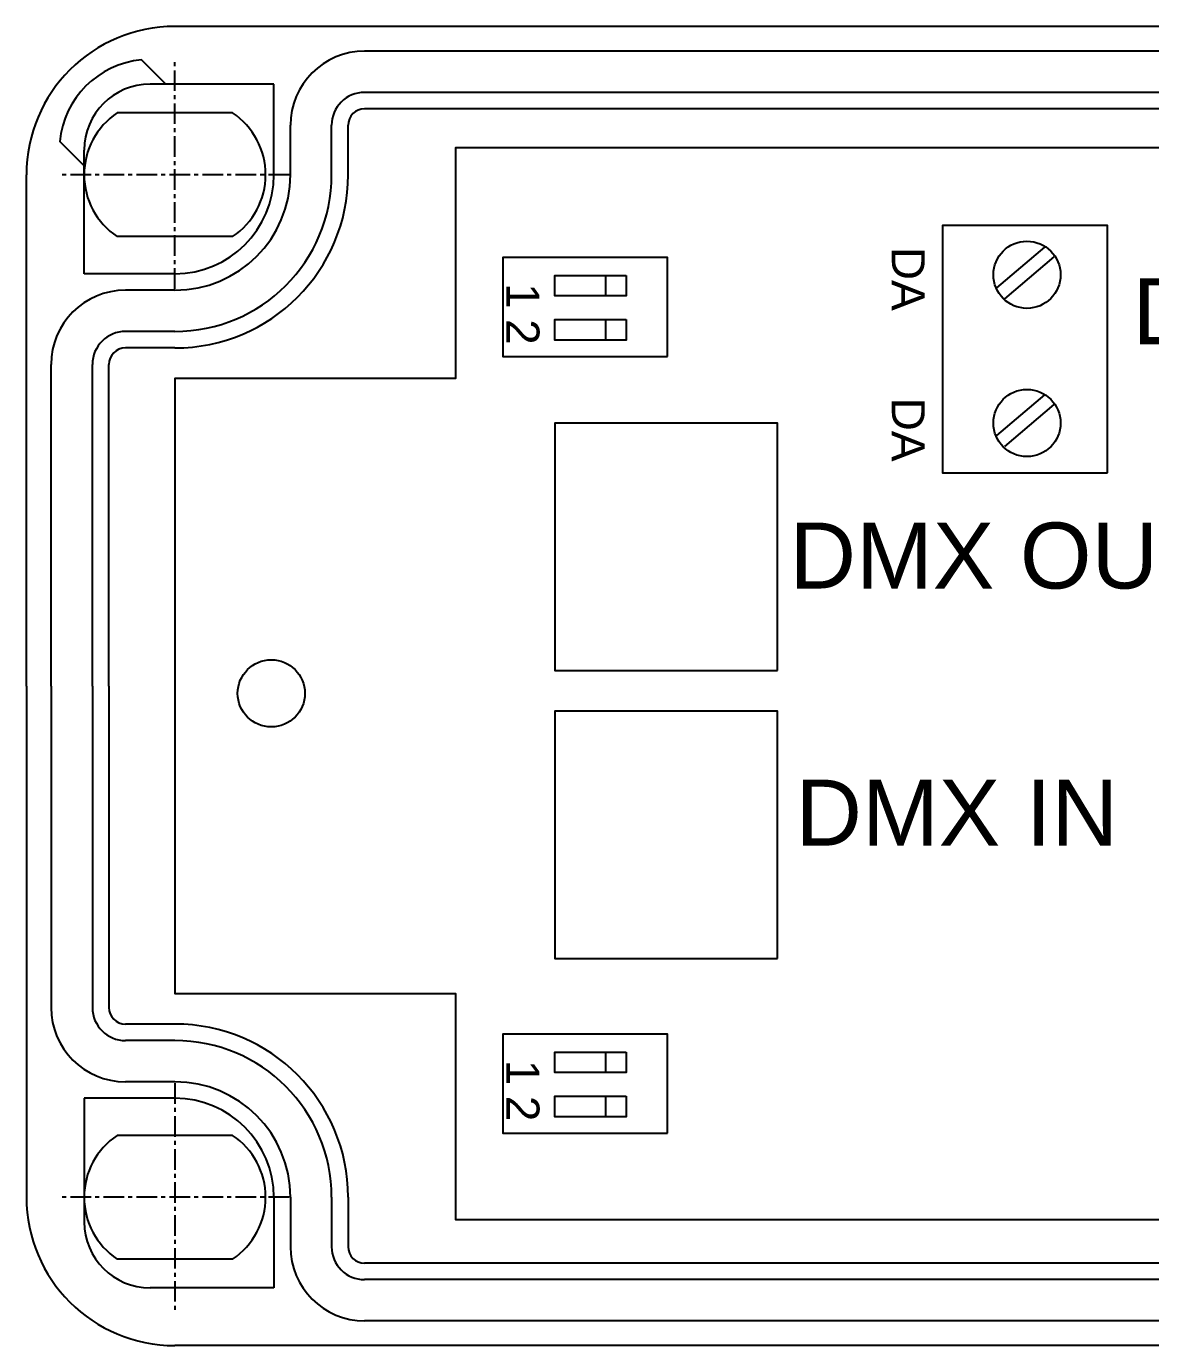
# Model space of a CAD drawing. Header units: millimetres. Extents: x -41 to 354635, y -6 to 309.
# Drawn here: x 404.7 to 472.8, y 174.5 to 254.5 of the extents above; entities that cross this region are included whole.
import ezdxf

# ---------------------------------------------------------------- set-up
doc = ezdxf.new("R2010")
doc.units = ezdxf.units.MM
for name, pattern in [('AGI32-Dot', [0.25, 0, -0.25]), ('BORDERX2', [3.5, 1, -0.5, 1, -0.5, 0, -0.5]), ('CENTER', [2, 1.25, -0.25, 0.25, -0.25])]:
    doc.linetypes.add(name, pattern=pattern)
doc.styles.get("Standard").update_dxf_attribs({"font": 'arial.ttf'})

# ---------------------------------------------------------------- blocks, each defined once
blk = doc.blocks.new('CF_SLAMMO_V5_IP67')
at = {"linetype": 'Continuous'}
for p, q in [((98.99999999999989, 58.64310474395757), (-17.00000000000011, 58.64310474395757)), ((98.99999999999989, 57.14310474395757), (-5.500000000000114, 57.14310474395757)), ((-17.55025200000011, 55.14310474395757), (-19.02512599999966, 56.61797874395756)), ((-11.00000000000011, 55.14310474395757), (-18.50000000000011, 55.14310474395757)), ((-11.00000000000011, 49.64310474395757), (-11.00000000000011, 55.14310474395757)), ((98.99999999999989, 54.64310474395757), (-5.500000000000114, 54.64310474395757)), ((98.99999999999989, 53.64310474395757), (-5.500000000000114, 53.64310474395757)), ((-13.50000000000011, 53.39310474395757), (-20.50000000000011, 53.39310474395757)), ((-10.00000000000011, 49.64310474395757), (-10.00000000000011, 52.64310474395757)), ((-7.500000000000114, 49.64310474395757), (-7.500000000000114, 52.64310474395757)), ((-6.500000000000114, 49.64310474395757), (-6.500000000000114, 52.64310474395757)), ((-22.50000000000011, 50.19335774395768), (-23.97487300000023, 51.66823174395768)), ((-22.50000000000011, 43.64310474395757), (-22.50000000000011, 51.14310474395757)), ((-26.00000000000011, 18.64310474395757), (-26.00000000000011, 49.64310474395757)), ((-13.50000000000011, 45.89310474395757), (-20.50000000000011, 45.89310474395757)), ((-17.00000000000011, 43.64310474395757), (-22.50000000000011, 43.64310474395757)), ((-17.00000000000011, 42.64310474395757), (-20.00000000000011, 42.64310474395757)), ((-17.00000000000011, 40.14310474395757), (-20.00000000000011, 40.14310474395757)), ((-17.00000000000011, 39.14310474395757), (-20.00000000000011, 39.14310474395757)), ((-24.50000000000011, 18.64310474395757), (-24.50000000000011, 38.14310474395757)), ((-22.00000000000011, 18.64310474395757), (-22.00000000000011, 38.14310474395757)), ((-21.00000000000011, 18.64310474395757), (-21.00000000000011, 38.14310474395757)), ((-26.00000000000011, 18.64310474395757), (-26.00000000000011, -12.35689525604232)), ((-24.50000000000011, 18.64310474395757), (-24.50000000000011, -0.856895256042435)), ((-22.00000000000011, 18.64310474395757), (-22.00000000000011, -0.856895256042435)), ((-21.00000000000011, 18.64310474395757), (-21.00000000000011, -0.856895256042435)), ((-17.00000000000011, -1.856895256042435), (-20.00000000000011, -1.856895256042435)), ((-17.00000000000011, -2.856895256042435), (-20.00000000000011, -2.856895256042435)), ((-17.00000000000011, -5.356895256042435), (-20.00000000000011, -5.356895256042435)), ((-17.00000000000011, -6.356895256042435), (-22.50000000000011, -6.356895256042435)), ((-22.50000000000011, -6.356895256042435), (-22.50000000000011, -13.85689525604232)), ((-13.50000000000011, -8.606895256042321), (-20.50000000000011, -8.606895256042321)), ((-11.00000000000011, -12.35689525604232), (-11.00000000000011, -17.85689525604232)), ((-10.00000000000011, -12.35689525604232), (-10.00000000000011, -15.35689525604232)), ((-7.500000000000114, -12.35689525604232), (-7.500000000000114, -15.35689525604232)), ((-6.500000000000114, -12.35689525604232), (-6.500000000000114, -15.35689525604232)), ((-13.50000000000011, -16.10689525604232), (-20.50000000000011, -16.10689525604232)), ((98.99999999999989, -16.35689525604232), (-5.500000000000114, -16.35689525604232)), ((98.99999999999989, -17.35689525604232), (-5.500000000000114, -17.35689525604232)), ((-11.00000000000011, -17.85689525604232), (-18.50000000000011, -17.85689525604232)), ((98.99999999999989, -19.85689525604232), (-5.500000000000114, -19.85689525604232)), ((98.99999999999989, -21.35689525604232), (-17.00000000000011, -21.35689525604232))]:
    blk.add_line(p, q, dxfattribs=at)
at = {"linetype": 'CENTER'}
for p, q in [((-17.00000000000011, 42.72597574395763), (-17.00000000000011, 56.56023474395761)), ((-10.08286999999939, 49.64310474395757), (-23.91712899999959, 49.64310474395757)), ((-17.00000000000011, -5.439765256042392), (-17.00000000000011, -19.27402425604237)), ((-10.08286999999939, -12.35689525604232), (-23.91712899999959, -12.35689525604232))]:
    blk.add_line(p, q, dxfattribs=at)
for p, q in [((35.69443909164681, 45.25285022422554), (32.79747014709562, 42.78280301887366)), ((36.27430935570726, 44.6734564353153), (33.2853807061764, 42.11335542559914)), ((9.10156068376807, 43.51076888837792), (9.10156068376807, 42.35206867672036)), ((9.10156068376807, 40.84072057455137), (9.10156068376807, 39.68202036289381)), ((35.69443909164681, 36.29752462566626), (32.79747014709562, 33.82747742031438)), ((36.27430935570726, 35.71813083675602), (33.2853807061764, 33.15802982703985)), ((9.10156068376807, -3.586934236622028), (9.10156068376807, -4.745634448279588)), ((9.10156068376807, -6.256982550448583), (9.10156068376807, -7.415682762106144))]:
    blk.add_line(p, q)
at = {"color": 251}
for points in [[(214.9999999999999, 37.28620948791536), (197.9999999999999, 37.28620948791536), (197.9999999999999, 51.28620948791536), (-1.13686837721616e-13, 51.28620948791536), (-1.13686837721616e-13, 37.28620948791536), (-17.00000000000011, 37.28620948791536), (-17.00000000000011, 2.273736754432321e-13), (-1.13686837721616e-13, 2.273736754432321e-13), (-1.13686837721616e-13, -13.71379051208476)], [(-1.13686837721616e-13, 2.273736754432321e-13), (-1.13686837721616e-13, -13.71379051208476), (197.9999999999999, -13.71379051208476), (197.9999999999999, 0.2862094879153574), (214.9999999999999, 0.2862094879153574), (214.9999999999999, 37.50000000000023), (214.9999999999999, 37.50000000000023), (214.9999999999999, 37.50000000000023)]]:
    blk.add_lwpolyline(points, dxfattribs=at)
for points in [[(39.51472710658697, 31.57822977589035), (39.51472710658697, 46.57822977589035), (29.51472710658697, 46.57822977589035), (29.51472710658697, 31.57822977589035)], [(12.86533550582669, 38.62946599242218), (12.86533550582669, 44.62946599242218), (2.865335505826692, 44.62946599242218), (2.865335505826692, 38.62946599242218)], [(10.35013572923333, 43.54180190274724), (10.35013572923333, 42.30370553744956), (6.016798450706005, 42.30370553744956), (6.016798450706005, 43.54180190274724)], [(10.35013572923333, 40.85925977794045), (10.35013572923333, 39.62116341264277), (6.016798450706005, 39.62116341264277), (6.016798450706005, 40.85925977794045)], [(19.52540376675449, 19.57494519708212), (19.52540376675449, 34.57494519708212), (6.025403766754494, 34.57494519708212), (6.025403766754494, 19.57494519708212)], [(19.52540376675449, 2.120647359346322), (19.52540376675449, 17.12064735934632), (6.025403766754494, 17.12064735934632), (6.025403766754494, 2.120647359346322)], [(12.86533550582669, -8.468237132577883), (12.86533550582669, -2.468237132577769), (2.865335505826692, -2.468237132577769), (2.865335505826692, -8.468237132577883)], [(10.35013572923333, -3.555901222252714), (10.35013572923333, -4.793997587550393), (6.016798450706005, -4.793997587550393), (6.016798450706005, -3.555901222252714)], [(10.35013572923333, -6.238443347059501), (10.35013572923333, -7.47653971235718), (6.016798450706005, -7.47653971235718), (6.016798450706005, -6.238443347059501)]]:
    blk.add_lwpolyline(points, close=True)
at = {"color": 7, "linetype": 'Continuous'}
for centre in [(34.64122104441765, 43.5813317542686), (34.64122104441765, 34.5881643292721), (-11.15951646809856, 18.19647691184014)]:
    blk.add_circle(centre, 2.036231612873962, dxfattribs=at)
at = {"linetype": 'Continuous'}
for centre, radius, start, end in [((-17.00000000000011, 49.64310474395757), 9, 90, 180), ((-5.500000000000114, 52.64310474395757), 4.5, 90, 180), ((-18.50000000000011, 51.14310474395757), 5.5, 95.47880399999893, 174.5211959999987), ((-18.50000000000011, 51.14310474395757), 4, 90, 180), ((-5.500000000000114, 52.64310474395757), 2, 90, 180), ((-5.500000000000114, 52.64310474395757), 1, 90, 180), ((-17.98437500000011, 49.64310474395757), 4.515625, 123.8550259999986, 236.1449740000015), ((-16.01562500000011, 49.64310474395757), 4.515625, 303.8550259999985, 56.14497400000145), ((-17.00000000000011, 49.64310474395757), 9.5, 270, 0), ((-17.00000000000011, 49.64310474395757), 10.5, 270, 0), ((-17.00000000000011, 49.64310474395757), 6, 270, 0), ((-17.00000000000011, 49.64310474395757), 7, 270, 0), ((-20.00000000000011, 38.14310474395757), 4.5, 90, 180), ((-20.00000000000011, 38.14310474395757), 2, 90, 180), ((-20.00000000000011, 38.14310474395757), 1, 90, 180), ((-20.00000000000011, -0.856895256042435), 4.5, 180, 270), ((-20.00000000000011, -0.856895256042435), 2, 180, 270), ((-20.00000000000011, -0.856895256042435), 1, 180, 270), ((-17.00000000000011, -12.35689525604232), 10.5, 0, 90), ((-17.00000000000011, -12.35689525604232), 9.5, 0, 90), ((-17.00000000000011, -12.35689525604232), 7, 0, 90), ((-17.00000000000011, -12.35689525604232), 6, 0, 90), ((-17.98437500000011, -12.35689525604232), 4.515625, 123.8550259999986, 236.1449740000015), ((-16.01562500000011, -12.35689525604232), 4.515625, 303.8550259999985, 56.14497400000145), ((-17.00000000000011, -12.35689525604232), 9, 180, 270), ((-18.50000000000011, -13.85689525604232), 4, 180, 270), ((-5.500000000000114, -15.35689525604232), 4.5, 180, 270), ((-5.500000000000114, -15.35689525604232), 2, 180, 270), ((-5.500000000000114, -15.35689525604232), 1, 180, 270)]:
    blk.add_arc(centre, radius, start, end, dxfattribs=at)
at = {"color": 7, "linetype": 'AGI32-Dot', "char_height": 4, "attachment_point": 1, "rotation": 270}
for s, insert, width in [('{\\H0.5x;DA}', (28.45050594303746, 45.27835586471133), 25.0385), ('{\\H0.5x;1}', (5.094209009635847, 43.07522452044009), 25.0385), ('{\\H0.5x;2}', (5.094209009635847, 40.8896300903923), 25.0385), ('{\\H0.5x;DA}', (28.45050594303746, 36.13385865039686), 25.03849999999875), ('{\\H0.5x;1}', (5.094209009635847, -4.022478604559865), 25.0385), ('{\\H0.5x;2}', (5.094209009635847, -6.208073034607651), 25.0385)]:
    blk.add_mtext(s, dxfattribs=dict(at, insert=insert, width=width))
at = {"color": 7, "linetype": 'AGI32-Dot', "char_height": 4, "attachment_point": 1}
for s, insert, width in [('DALI/DSI', (41.02888801422512, 43.36914191487244), 27.9656), ('DMX IN', (20.60493199648761, 12.96421011817233), 25.0385)]:
    blk.add_mtext(s, dxfattribs=dict(at, insert=insert, width=width))
at = {"color": 7, "linetype": 'BORDERX2', "insert": (20.24467711821478, 28.55453745605132), "char_height": 4, "width": 27.96561306754302, "attachment_point": 1}
blk.add_mtext('DMX OUT', dxfattribs=at)

msp = doc.modelspace()

# ---------------------------------------------------------------- block references
at = {"ltscale": 0.5}
msp.add_blockref('CF_SLAMMO_V5_IP67', (430.6532876520527, 195.8104349583019), dxfattribs=at)

doc.saveas('drawing.dxf')
